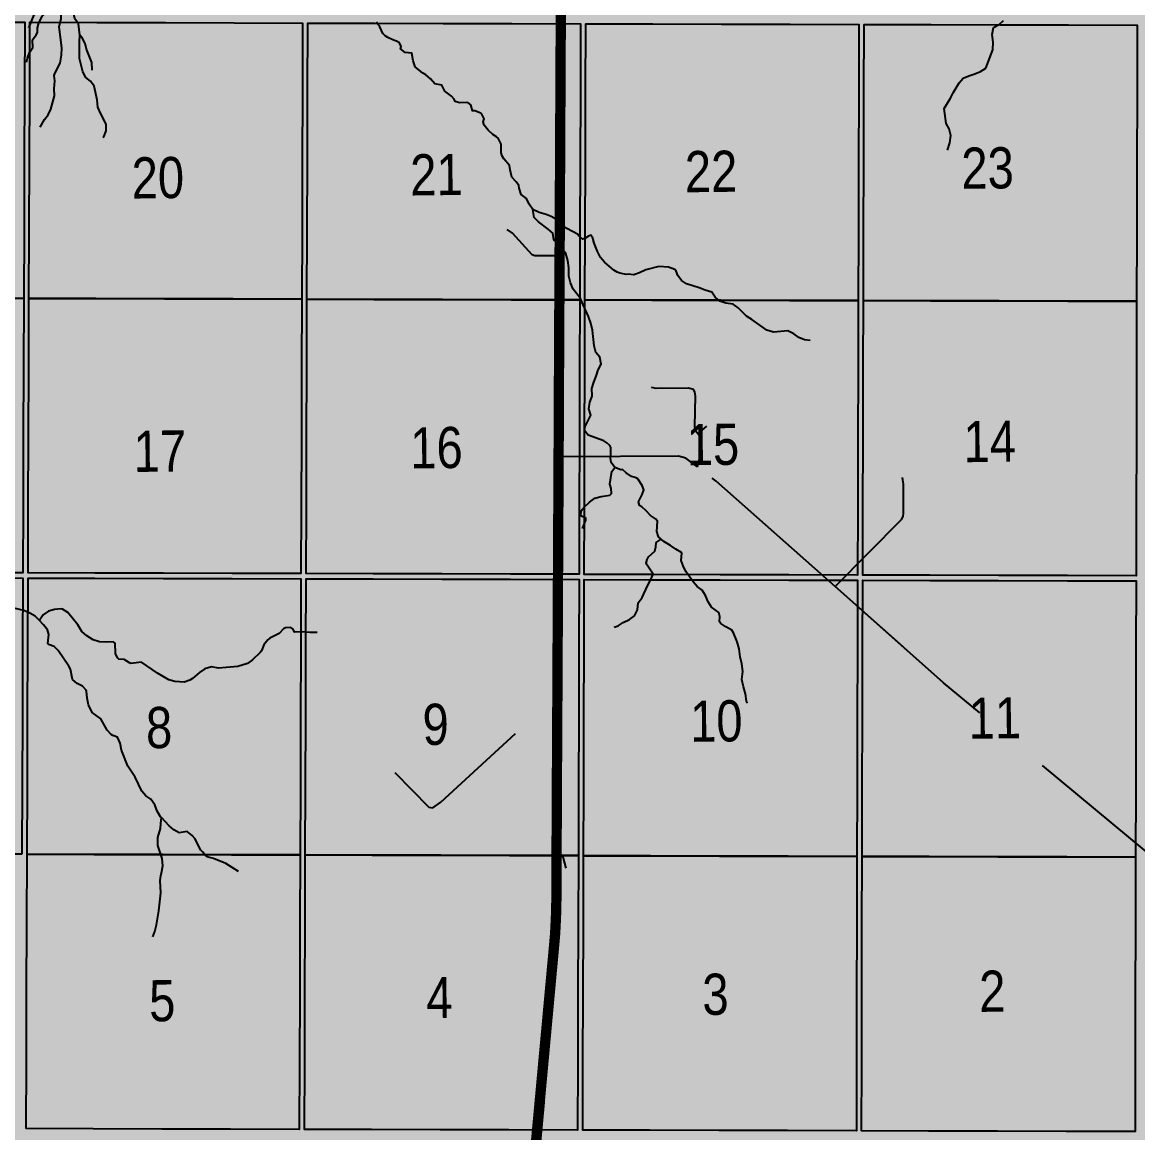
# Model space of a CAD drawing. Extents: x 405326 to 424052, y 6044755 to 6062236.
# Drawn here: x 416348.8 to 416565, y 6050475.9 to 6050691.1 of the extents above; entities that cross this region are included whole.
import ezdxf

# ---------------------------------------------------------------- set-up
doc = ezdxf.new("R2010")
doc.units = 0
doc.header["$LTSCALE"] = 5
doc.linetypes.add('DASHED2', pattern=[9.525, 6.35, -3.175])
for name, color, linetype in [('Quarters', 8, 'Continuous'), ('RoadSeg', 57, 'DASHED2'), ('ROUTE-MAP-HWY', 2, 'Continuous'), ('T-WATER', 160, 'Continuous')]:
    doc.layers.add(name, color=color, linetype=linetype)
doc.layers.add('ROUTE-MAP-BACKGROUND-H', color=7, linetype='Continuous', true_color=0xf0ebff)
doc.styles.add('120', font='ARIALN.TTF', dxfattribs={"height": 13})

msp = doc.modelspace()

# ---------------------------------------------------------------- hatches: boundary and pattern name
at = {"layer": 'ROUTE-MAP-BACKGROUND-H'}
h = msp.add_hatch(color=256, dxfattribs=at)
h.dxf.hatch_style = 1
h.paths.add_polyline_path([(417500.313, 6050470.993), (417499.828, 6050583.719), (417489.556, 6051448.866), (416064.545, 6051448.577), (416073.609, 6050477.938), (416071.924, 6050150.968), (416104.424, 6050150.804), (416615.018, 6050150.686), (416614.752, 6050098.449), (417501.84, 6050099.469), (417600.187, 6050099.469), (417600.187, 6050157.259), (417501.84, 6050157.777)])

# ---------------------------------------------------------------- linework, layer by layer
at = {"layer": 'Quarters', "flags": 128}
for points in [[(416349.106, 6050637.583), (416335.806, 6050637.615), (416322.505, 6050637.648), (416309.204, 6050637.68), (416296.237, 6050637.712), (416296.287, 6050651.09), (416296.337, 6050664.468), (416296.388, 6050677.846), (416296.438, 6050691.224), (416309.399, 6050691.193), (416322.695, 6050691.16), (416335.991, 6050691.127), (416349.287, 6050691.094), (416349.242, 6050677.717), (416349.197, 6050664.339), (416349.152, 6050650.961)], [(416402.978, 6050637.444), (416389.677, 6050637.478), (416376.376, 6050637.513), (416363.076, 6050637.547), (416350.11, 6050637.58), (416350.155, 6050650.958), (416350.2, 6050664.336), (416350.245, 6050677.714), (416350.29, 6050691.092), (416363.251, 6050691.058), (416376.547, 6050691.024), (416389.842, 6050690.99), (416403.138, 6050690.956), (416403.098, 6050677.578), (416403.058, 6050664.2), (416403.018, 6050650.822)], [(416456.849, 6050637.305), (416443.548, 6050637.339), (416430.248, 6050637.374), (416416.947, 6050637.408), (416403.981, 6050637.441), (416404.021, 6050650.819), (416404.061, 6050664.197), (416404.101, 6050677.575), (416404.141, 6050690.953), (416417.102, 6050690.92), (416430.398, 6050690.886), (416443.693, 6050690.851), (416456.989, 6050690.817), (416456.954, 6050677.439), (416456.919, 6050664.061), (416456.884, 6050650.683)], [(416510.802, 6050637.165), (416497.482, 6050637.2), (416484.161, 6050637.234), (416470.839, 6050637.269), (416457.852, 6050637.302), (416457.887, 6050650.68), (416457.922, 6050664.058), (416457.957, 6050677.436), (416457.992, 6050690.814), (416470.975, 6050690.781), (416484.292, 6050690.747), (416497.608, 6050690.712), (416510.924, 6050690.677), (416510.894, 6050677.299), (416510.863, 6050663.921), (416510.833, 6050650.543)], [(416564.755, 6050637.025), (416551.434, 6050637.06), (416538.113, 6050637.094), (416524.792, 6050637.129), (416511.806, 6050637.163), (416511.836, 6050650.541), (416511.867, 6050663.919), (416511.897, 6050677.297), (416511.927, 6050690.675), (416524.909, 6050690.641), (416538.225, 6050690.607), (416551.541, 6050690.572), (416564.857, 6050690.537), (416564.832, 6050677.159), (416564.806, 6050663.781), (416564.78, 6050650.403)], [(416349.106, 6050637.583), (416349.061, 6050624.205), (416349.016, 6050610.827), (416348.971, 6050597.449), (416348.927, 6050584.406), (416335.622, 6050584.438), (416322.315, 6050584.471), (416309.01, 6050584.503), (416296.038, 6050584.534), (416296.087, 6050597.578), (416296.137, 6050610.956), (416296.187, 6050624.334), (416296.237, 6050637.712), (416309.204, 6050637.68), (416322.505, 6050637.648), (416335.806, 6050637.615)], [(416402.978, 6050637.444), (416402.938, 6050624.066), (416402.897, 6050610.688), (416402.857, 6050597.31), (416402.818, 6050584.267), (416389.513, 6050584.301), (416376.207, 6050584.335), (416362.902, 6050584.37), (416349.931, 6050584.403), (416349.975, 6050597.447), (416350.02, 6050610.825), (416350.065, 6050624.202), (416350.11, 6050637.58), (416363.076, 6050637.547), (416376.376, 6050637.513), (416389.677, 6050637.478)], [(416456.849, 6050637.305), (416456.814, 6050623.927), (416456.779, 6050610.549), (416456.744, 6050597.171), (416456.709, 6050584.127), (416443.404, 6050584.162), (416430.098, 6050584.196), (416416.793, 6050584.23), (416403.822, 6050584.264), (416403.861, 6050597.307), (416403.901, 6050610.685), (416403.941, 6050624.063), (416403.981, 6050637.441), (416416.947, 6050637.408), (416430.248, 6050637.374), (416443.548, 6050637.339)], [(416510.802, 6050637.165), (416510.772, 6050623.787), (416510.742, 6050610.409), (416510.711, 6050597.031), (416510.682, 6050583.987), (416497.356, 6050584.022), (416484.031, 6050584.056), (416470.705, 6050584.091), (416457.713, 6050584.125), (416457.747, 6050597.168), (416457.782, 6050610.546), (416457.817, 6050623.924), (416457.852, 6050637.302), (416470.839, 6050637.269), (416484.161, 6050637.234), (416497.482, 6050637.2)], [(416564.755, 6050637.025), (416564.729, 6050623.647), (416564.703, 6050610.269), (416564.678, 6050596.891), (416564.653, 6050583.847), (416551.327, 6050583.882), (416538.002, 6050583.916), (416524.676, 6050583.951), (416511.685, 6050583.985), (416511.715, 6050597.028), (416511.745, 6050610.406), (416511.775, 6050623.784), (416511.806, 6050637.163), (416524.792, 6050637.129), (416538.113, 6050637.094), (416551.434, 6050637.06)], [(416348.744, 6050529.891), (416335.433, 6050529.923), (416322.122, 6050529.955), (416308.811, 6050529.987), (416295.835, 6050530.018), (416295.885, 6050543.396), (416295.935, 6050556.775), (416295.984, 6050570.153), (416296.034, 6050583.531), (416309.006, 6050583.499), (416322.312, 6050583.467), (416335.618, 6050583.435), (416348.924, 6050583.403), (416348.879, 6050570.025), (416348.834, 6050556.647), (416348.789, 6050543.269)], [(416402.655, 6050529.751), (416389.344, 6050529.786), (416376.034, 6050529.82), (416362.723, 6050529.855), (416349.747, 6050529.889), (416349.792, 6050543.266), (416349.837, 6050556.644), (416349.882, 6050570.022), (416349.927, 6050583.4), (416362.898, 6050583.366), (416376.204, 6050583.332), (416389.51, 6050583.298), (416402.815, 6050583.263), (416402.775, 6050569.885), (416402.735, 6050556.507), (416402.695, 6050543.129)], [(416456.566, 6050529.612), (416443.256, 6050529.646), (416429.945, 6050529.681), (416416.635, 6050529.715), (416403.658, 6050529.749), (416403.699, 6050543.127), (416403.739, 6050556.505), (416403.779, 6050569.883), (416403.819, 6050583.261), (416416.79, 6050583.227), (416430.095, 6050583.193), (416443.401, 6050583.158), (416456.707, 6050583.124), (416456.672, 6050569.746), (416456.637, 6050556.368), (416456.602, 6050542.99)], [(416510.558, 6050529.472), (416497.227, 6050529.506), (416483.897, 6050529.541), (416470.566, 6050529.575), (416457.57, 6050529.609), (416457.605, 6050542.987), (416457.64, 6050556.365), (416457.675, 6050569.743), (416457.71, 6050583.121), (416470.702, 6050583.088), (416484.028, 6050583.053), (416497.354, 6050583.018), (416510.679, 6050582.984), (416510.649, 6050569.606), (416510.619, 6050556.228), (416510.588, 6050542.85)], [(416564.548, 6050529.331), (416551.218, 6050529.366), (416537.887, 6050529.401), (416524.557, 6050529.435), (416511.561, 6050529.469), (416511.592, 6050542.847), (416511.622, 6050556.225), (416511.652, 6050569.603), (416511.683, 6050582.981), (416524.674, 6050582.948), (416537.999, 6050582.913), (416551.325, 6050582.878), (416564.651, 6050582.844), (416564.625, 6050569.466), (416564.599, 6050556.088), (416564.574, 6050542.709)], [(416402.655, 6050529.751), (416402.615, 6050516.373), (416402.575, 6050502.995), (416402.535, 6050489.617), (416402.496, 6050476.574), (416389.18, 6050476.609), (416375.865, 6050476.643), (416362.549, 6050476.678), (416349.568, 6050476.712), (416349.612, 6050489.755), (416349.657, 6050503.133), (416349.702, 6050516.511), (416349.747, 6050529.889), (416362.723, 6050529.855), (416376.034, 6050529.82), (416389.344, 6050529.786)], [(416456.566, 6050529.612), (416456.531, 6050516.234), (416456.496, 6050502.856), (416456.461, 6050489.477), (416456.427, 6050476.434), (416443.112, 6050476.468), (416429.796, 6050476.503), (416416.48, 6050476.538), (416403.499, 6050476.571), (416403.538, 6050489.615), (416403.578, 6050502.993), (416403.618, 6050516.371), (416403.658, 6050529.749), (416416.635, 6050529.715), (416429.945, 6050529.681), (416443.256, 6050529.646)], [(416510.558, 6050529.472), (416510.527, 6050516.093), (416510.497, 6050502.715), (416510.467, 6050489.337), (416510.437, 6050476.294), (416497.102, 6050476.328), (416483.767, 6050476.363), (416470.432, 6050476.398), (416457.431, 6050476.431), (416457.465, 6050489.475), (416457.5, 6050502.853), (416457.535, 6050516.231), (416457.57, 6050529.609), (416470.566, 6050529.575), (416483.897, 6050529.541), (416497.227, 6050529.506)], [(416564.548, 6050529.331), (416564.522, 6050515.953), (416564.497, 6050502.575), (416564.471, 6050489.197), (416564.446, 6050476.153), (416551.111, 6050476.188), (416537.776, 6050476.223), (416524.441, 6050476.257), (416511.44, 6050476.291), (416511.47, 6050489.335), (416511.5, 6050502.713), (416511.531, 6050516.091), (416511.561, 6050529.469), (416524.557, 6050529.435), (416537.887, 6050529.401), (416551.218, 6050529.366)]]:
    msp.add_lwpolyline(points, close=True, dxfattribs=at)
at = {"layer": 'RoadSeg'}
for p, q in [((416453.425, 6050606.903), (416452.743, 6050606.947)), ((416506.332, 6050581.78), (416499.032, 6050588.239)), ((416506.332, 6050581.78), (416512.741, 6050588.231)), ((416519.51, 6050570.072), (416506.332, 6050581.78)), ((416451.738, 6050559.62), (416452.5, 6050559.848))]:
    msp.add_line(p, q, dxfattribs=at)
at = {"layer": 'RoadSeg', "flags": 128}
for points in [[(416452.936, 6050645.854), (416448.103, 6050645.852), (416447.634, 6050646.008), (416443.816, 6050650.252), (416442.771, 6050650.929)], [(416480.057, 6050610.932), (416479.27, 6050611.946), (416479.12, 6050612.742), (416479.261, 6050618.634), (416479.143, 6050619.463), (416478.9, 6050619.924), (416477.929, 6050620.203), (416471.676, 6050620.103), (416470.774, 6050620.316)], [(416480.057, 6050610.932), (416480.565, 6050612.074), (416481.48, 6050612.859)], [(416479.685, 6050604.968), (416480.018, 6050606.506), (416480.057, 6050610.932)], [(416479.685, 6050604.968), (416477.42, 6050606.65), (416475.947, 6050607.051), (416453.425, 6050606.903)], [(416506.332, 6050581.78), (416483.271, 6050602.183), (416479.685, 6050604.968)], [(416506.332, 6050581.78), (416519.198, 6050594.731), (416519.518, 6050595.337), (416519.604, 6050596.004), (416519.551, 6050601.593), (416519.357, 6050602.886)], [(416570.923, 6050526.76), (416527.325, 6050563.129), (416506.332, 6050581.78)], [(416421.025, 6050545.723), (416427.623, 6050539.01), (416428.358, 6050538.859), (416429.899, 6050539.957), (416449.054, 6050557.567), (416450.491, 6050558.828), (416451.738, 6050559.62)], [(416454.193, 6050527.199), (416453.687, 6050529.118), (416453.411, 6050529.545), (416452.347, 6050530.176)]]:
    msp.add_lwpolyline(points, dxfattribs=at)
at = {"layer": 'ROUTE-MAP-HWY', "const_width": 1.996, "flags": 128}
for points in [[(416452.553, 6050570.115), (416452.635, 6050585.994), (416452.743, 6050606.947), (416452.838, 6050627.677), (416452.936, 6050645.854), (416453.136, 6050686.012), (416453.216, 6050702.616)], [(416448.136, 6050471.705), (416451.817, 6050511.601), (416452.059, 6050514.339), (416452.159, 6050516.234), (416452.27, 6050518.782), (416452.318, 6050521.539), (416452.339, 6050526.432), (416452.339, 6050528.997), (416452.347, 6050530.176), (416452.416, 6050544.584), (416452.5, 6050559.848), (416452.635, 6050585.994), (416452.647, 6050588.266)], [(416446.902, 6050457.984), (416449.152, 6050482.373)]]:
    msp.add_lwpolyline(points, dxfattribs=at)
at = {"layer": 'T-WATER', "flags": 128}
for points in [[(416349.628, 6050683.337), (416349.816, 6050684.133), (416350.219, 6050685.255), (416350.839, 6050686.204), (416350.775, 6050687.687), (416351.514, 6050688.64), (416351.771, 6050689.121), (416351.783, 6050690.024), (416352.017, 6050690.985), (416352.702, 6050692.355), (416353.782, 6050693.35), (416353.838, 6050695.658), (416353.702, 6050696.68)], [(416350.104, 6050690.018), (416351.122, 6050692.519), (416351.719, 6050693.439), (416352.146, 6050694.803), (416352.603, 6050696.011), (416353.157, 6050696.688), (416353.702, 6050696.68)], [(416352.306, 6050670.799), (416353.122, 6050672.239), (416353.799, 6050673.176), (416354.336, 6050674.287), (416355.073, 6050676.854), (416354.992, 6050678.231), (416355.096, 6050679.725), (416355.016, 6050680.796), (416355.104, 6050681.187), (416356.183, 6050683.192), (416356.381, 6050684.724), (416356.479, 6050686.173), (416355.975, 6050690.216), (416356.36, 6050691.856), (416356.347, 6050693.123), (416356.462, 6050694.936)], [(416359.962, 6050688.578), (416359.702, 6050690.785), (416359.023, 6050691.751), (416358.716, 6050693.059), (416357.996, 6050693.971), (416357.091, 6050694.701), (416356.462, 6050694.936)], [(416447.761, 6050654.85), (416447.06, 6050655.838), (416446.517, 6050656.975), (416445.509, 6050657.728), (416445.096, 6050658.982), (416445.008, 6050659.478), (416444.549, 6050660.2), (416443.663, 6050661.088), (416443.349, 6050662.502), (416443.214, 6050663.375), (416442.126, 6050664.661), (416441.757, 6050665.295), (416441.597, 6050665.842), (416441.582, 6050667.501), (416441.023, 6050668.617), (416440.71, 6050668.919), (416439.979, 6050669.371), (416439.099, 6050670.21), (416438.337, 6050671.153), (416438.105, 6050671.797), (416438.333, 6050672.401), (416437.857, 6050673.318), (416437.658, 6050673.488), (416436.525, 6050673.97), (416436.061, 6050673.945), (416435.741, 6050675.086), (416435.161, 6050675.523), (416433.518, 6050675.486), (416432.685, 6050675.75), (416432.476, 6050676.17), (416432.015, 6050676.794), (416430.711, 6050677.773), (416430.123, 6050678.911), (416428.754, 6050679.191), (416427.94, 6050680.158), (416427.045, 6050680.904), (416426.403, 6050681.245), (416424.923, 6050682.455), (416424.584, 6050683.653), (416424.312, 6050685.135), (416423.024, 6050685.241), (416422.087, 6050685.941), (416422.263, 6050686.427), (416421.939, 6050687.118), (416421.342, 6050687.45), (416420.754, 6050687.618), (416419.632, 6050688.122), (416419.138, 6050688.464), (416418.674, 6050688.944), (416418.093, 6050690.205), (416417.433, 6050691.143)], [(416528.084, 6050666.313), (416528.526, 6050667.764), (416528.759, 6050669.143), (416528.413, 6050670.436), (416527.841, 6050671.501), (416527.478, 6050674.375), (416528.705, 6050676.378), (416529.228, 6050677.443), (416530.392, 6050679.344), (416531.157, 6050680.238), (416532.206, 6050680.712), (416533.387, 6050681.094), (416534.525, 6050681.592), (416535.525, 6050682.224), (416536.014, 6050683.355), (416536.406, 6050684.62), (416536.872, 6050685.774), (416536.943, 6050687.268), (416536.735, 6050688.719), (416537.029, 6050690.077), (416538.083, 6050690.677), (416538.953, 6050691.427)], [(416364.499, 6050668.771), (416364.632, 6050668.901), (416365.091, 6050670.077), (416365.072, 6050671.366), (416363.949, 6050673.514), (416363.467, 6050674.629), (416363.307, 6050676.074), (416362.719, 6050678.687), (416362.037, 6050679.683), (416361.128, 6050680.394), (416360.569, 6050681.494), (416359.901, 6050684.058), (416359.877, 6050687.255), (416359.962, 6050688.578)], [(416362.356, 6050681.788), (416362.321, 6050683.33), (416361.253, 6050685.906), (416360.989, 6050687.001), (416360.423, 6050688.073), (416359.962, 6050688.578)], [(416463.61, 6050604.799), (416462.954, 6050605.809), (416462.782, 6050606.664), (416462.863, 6050607.214), (416462.867, 6050608.702), (416462.67, 6050609.112), (416462.085, 6050609.634), (416461.517, 6050610.01), (416458.477, 6050611.12), (416457.754, 6050611.983), (416457.92, 6050612.747), (416458.991, 6050614.958), (416458.58, 6050616.207), (416458.769, 6050617.498), (416459.249, 6050618.669), (416459.199, 6050620.107), (416459.556, 6050621.355), (416460.039, 6050622.524), (416460.428, 6050623.76), (416460.979, 6050624.848), (416460.754, 6050626.218), (416459.982, 6050627.106), (416459.63, 6050628.419), (416459.295, 6050631.42), (416459.004, 6050632.813), (416458.565, 6050634.071), (416457.473, 6050636.35), (416456.991, 6050637.564), (416455.554, 6050639.409), (416455.072, 6050640.59), (416454.737, 6050641.911), (416454.701, 6050643.506), (416454.511, 6050644.954), (416454.157, 6050646.286), (416453.39, 6050647.18), (416452.738, 6050648.195), (416451.819, 6050648.937), (416451.593, 6050650.214), (416450.728, 6050651.008), (416448.827, 6050652.423), (416447.982, 6050653.249), (416447.761, 6050654.85)], [(416501.498, 6050629.439), (416500.41, 6050629.557), (416499.268, 6050630.044), (416498.311, 6050630.755), (416497.189, 6050631.288), (416494.372, 6050631.063), (416493.116, 6050631.444), (416490.191, 6050633.502), (416489.18, 6050634.138), (416487.532, 6050635.774), (416486.583, 6050636.49), (416485.149, 6050636.639), (416483.979, 6050637.069), (416483.093, 6050637.8), (416482.402, 6050638.781), (416481.152, 6050639.162), (416480.005, 6050639.662), (416477.543, 6050640.418), (416476.54, 6050641.074), (416475.829, 6050642.041), (416475.494, 6050642.891), (416475.259, 6050643.21), (416474.013, 6050643.674), (416472.184, 6050643.751), (416469.653, 6050643.134), (416468.404, 6050642.517), (416467.298, 6050642.141), (416466.197, 6050642.296), (416465.803, 6050642.224), (416464.586, 6050642.456), (416464.085, 6050642.645), (416463.46, 6050643.059), (416461.616, 6050644.591), (416460.833, 6050645.493), (416460.26, 6050646.65), (416459.659, 6050648.294), (416459.394, 6050649.249), (416458.982, 6050649.876), (416458.512, 6050649.668), (416457.794, 6050649.175), (416457.342, 6050649.092), (416456.676, 6050649.74), (416456.539, 6050649.972), (416454.362, 6050651.146), (416453.385, 6050651.837), (416452.612, 6050652.736), (416451.329, 6050653.453), (416450.333, 6050653.874), (416448.949, 6050654.248), (416447.761, 6050654.85)], [(416457.389, 6050593.01), (416458.041, 6050594.61), (416457.997, 6050595.004), (416457.061, 6050595.469), (416457.102, 6050596.431), (416457.699, 6050597.133), (416458.756, 6050598.138), (416459.776, 6050598.866), (416460.998, 6050599.201), (416462.64, 6050599.483), (416462.994, 6050599.82), (416462.928, 6050600.737), (416462.678, 6050601.623), (416463.086, 6050604.047), (416463.61, 6050604.799)], [(416472.641, 6050590.921), (416472.111, 6050591.397), (416471.755, 6050592.453), (416471.904, 6050594.411), (416471.53, 6050594.853), (416470.545, 6050595.52), (416469.726, 6050596.439), (416468.869, 6050597.231), (416468.429, 6050597.49), (416468.21, 6050598.193), (416468.944, 6050599.592), (416469.259, 6050600.478), (416468.959, 6050601.347), (416468.065, 6050602.639), (416467.795, 6050602.833), (416466.842, 6050603.106), (416465.811, 6050603.777), (416465.093, 6050604.417), (416464.8, 6050604.375), (416463.61, 6050604.799)], [(416463.506, 6050573.859), (416464.253, 6050574.15), (416465.274, 6050574.804), (416466.454, 6050575.373), (416467.438, 6050576.066), (416468.031, 6050577.218), (416468.177, 6050578.603), (416468.909, 6050579.622), (416469.969, 6050581.898), (416470.57, 6050582.982), (416471.049, 6050584.168), (416469.748, 6050586.1), (416469.726, 6050586.279), (416469.911, 6050587.007), (416470.191, 6050587.508), (416471.391, 6050588.637), (416471.605, 6050589.475), (416471.668, 6050590.265), (416472.641, 6050590.921)], [(416489.341, 6050559.163), (416489.165, 6050559.557), (416488.979, 6050560.988), (416488.564, 6050562.347), (416488.276, 6050563.755), (416488.423, 6050565.271), (416488.247, 6050566.765), (416487.936, 6050568.165), (416487.761, 6050569.682), (416487.367, 6050571.052), (416486.649, 6050572.777), (416486.29, 6050573.326), (416485.12, 6050573.945), (416484.189, 6050574.569), (416483.95, 6050574.943), (416483.989, 6050575.942), (416483.804, 6050576.759), (416482.338, 6050577.735), (416481.721, 6050578.768), (416481.223, 6050580.015), (416480.536, 6050581.062), (416479.565, 6050581.772), (416478.789, 6050582.645), (416477.399, 6050584.688), (416476.85, 6050585.766), (416476.471, 6050586.828), (416476.638, 6050588.225), (416476.529, 6050588.367), (416475.439, 6050588.971), (416474.393, 6050589.709), (416473.131, 6050590.499), (416473.076, 6050590.53), (416472.707, 6050590.861), (416472.641, 6050590.921)], [(416352.059, 6050575.264), (416351.341, 6050576.017), (416350.287, 6050576.604), (416349.118, 6050577.116), (416347.153, 6050577.594)], [(416405.97, 6050572.875), (416404.516, 6050572.838), (416403.068, 6050572.988), (416401.576, 6050572.916), (416401.33, 6050573.48), (416400.836, 6050573.807), (416399.842, 6050573.753), (416399.422, 6050573.563), (416398.624, 6050572.645), (416396.767, 6050571.73), (416396.402, 6050571.448), (416395.645, 6050570.448), (416395.155, 6050569.32), (416394.938, 6050569), (416393.426, 6050567.589), (416392.47, 6050566.878), (416390.553, 6050566.293), (416388.311, 6050566.054), (416386.833, 6050565.956), (416385.486, 6050566.169), (416384.157, 6050565.785), (416383.159, 6050565.114), (416381.789, 6050563.914), (416381.296, 6050563.59), (416380.197, 6050563.241), (416378.347, 6050563.372), (416377.183, 6050563.705), (416375.019, 6050564.985), (416371.925, 6050567.137), (416369.848, 6050566.866), (416369.566, 6050566.972), (416368.586, 6050567.653), (416367.53, 6050567.707), (416367.242, 6050567.925), (416366.891, 6050568.806), (416366.788, 6050570.805), (416366.433, 6050571.057), (416365.048, 6050571.002), (416363.79, 6050571.071), (416362.547, 6050571.447), (416361.295, 6050572.21), (416360.346, 6050573.036), (416359.604, 6050574.371), (416357.635, 6050576.742), (416356.6, 6050577.356), (416356.379, 6050577.416), (416355.044, 6050577.342), (416353.873, 6050576.972), (416352.885, 6050576.245), (416352.207, 6050575.278), (416352.059, 6050575.264)], [(416375.775, 6050536.981), (416375.621, 6050537.143), (416374.972, 6050538.231), (416374.469, 6050539.438), (416373.754, 6050540.534), (416372.736, 6050541.232), (416371.958, 6050542.105), (416370.662, 6050544.792), (416369.279, 6050546.976), (416368.046, 6050550.031), (416367.75, 6050551.39), (416367.24, 6050552.575), (416366.343, 6050552.905), (416366.05, 6050553.086), (416365.255, 6050553.959), (416364.048, 6050556.144), (416362.386, 6050557.349), (416361.649, 6050558.809), (416361.407, 6050560.132), (416361.289, 6050561.464), (416361.167, 6050561.708), (416360.508, 6050562.426), (416359.432, 6050562.971), (416358.547, 6050563.732), (416358.137, 6050565.742), (416357.811, 6050566.346), (416355.771, 6050569.347), (416354.968, 6050570.161), (416354.074, 6050570.473), (416353.779, 6050570.696), (416353.936, 6050572.439), (416353.668, 6050573.352), (416352.935, 6050574.345), (416352.059, 6050575.264)], [(416374.119, 6050513.907), (416374.512, 6050514.94), (416374.827, 6050516.217), (416375.285, 6050518.902), (416375.63, 6050522.429), (416375.555, 6050524.827), (416375.645, 6050525.684), (416375.82, 6050526.277), (416376.078, 6050527.64), (416375.928, 6050529.08), (416375.049, 6050531.575), (416375.104, 6050533.107), (416375.588, 6050534.891), (416375.678, 6050535.829), (416375.775, 6050536.981)], [(416390.68, 6050526.569), (416388.266, 6050528.114), (416385.89, 6050529.089), (416384.834, 6050529.298), (416384.513, 6050529.45), (416383.735, 6050530.374), (416383.4, 6050530.662), (416382.232, 6050532.944), (416381.743, 6050533.499), (416380.768, 6050534.268), (416379.184, 6050534.06), (416378.18, 6050534.629), (416377.254, 6050535.411), (416375.775, 6050536.981)]]:
    msp.add_lwpolyline(points, dxfattribs=at)

# ---------------------------------------------------------------- texts
at = {"layer": 'RoadSeg', "style": '120'}
for s, height, rotation, p in [('66-5-6', 39.871, 1.17937, (416381.526, 6050625.159)), ('22', 7.9742, 0.67212, (416477.254, 6050658.147)), ('23', 7.9742, 0.67212, (416530.834, 6050658.818)), ('20', 7.9742, 0.67212, (416370.054, 6050656.932)), ('21', 7.9742, 0.67212, (416424.033, 6050657.523)), ('17', 7.9742, 0.67212, (416370.446, 6050603.954)), ('16', 7.9742, 0.67212, (416424.041, 6050604.624)), ('15', 7.9742, 0.67212, (416477.619, 6050605.253)), ('14', 7.9742, 0.67212, (416531.236, 6050605.84)), ('11', 7.9742, 0.67212, (416532.249, 6050552.249)), ('8', 7.974, 0.67212, (416372.83, 6050550.421)), ('9', 7.974, 0.67212, (416426.425, 6050551.05)), ('10', 7.9742, 0.67212, (416478.27, 6050551.658)), ('4', 7.974, 0.67212, (416427.139, 6050498.086)), ('3', 7.974, 0.67212, (416480.647, 6050498.745)), ('2', 7.974, 0.67212, (416534.292, 6050499.333)), ('5', 7.974, 0.67212, (416373.44, 6050497.498))]:
    msp.add_text(s, height=height, rotation=rotation, dxfattribs=at).set_placement(p)

doc.saveas('drawing.dxf')
